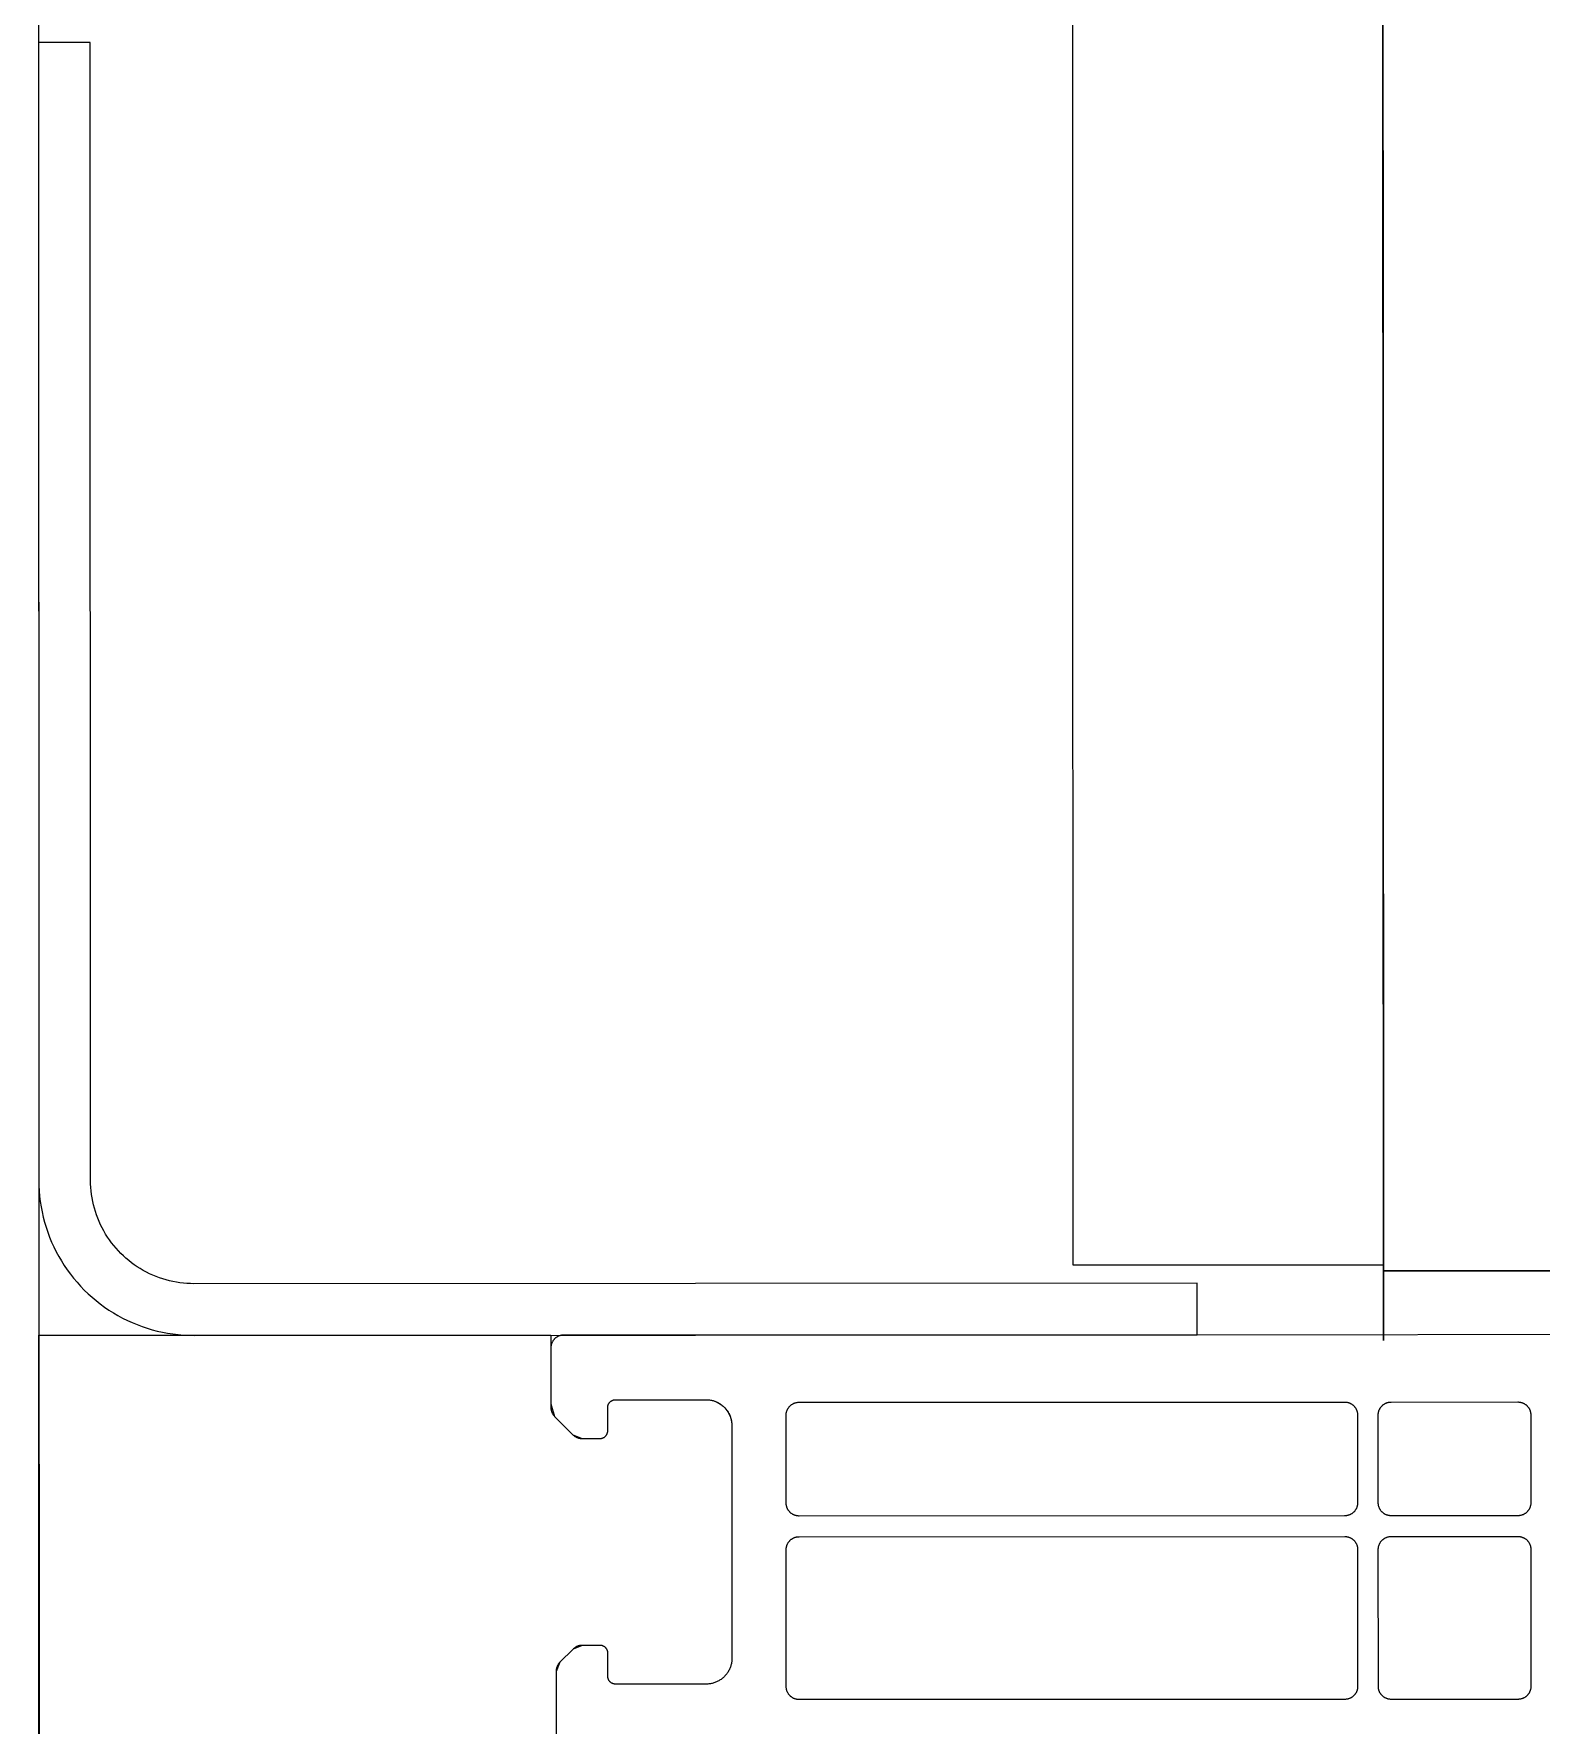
# Model space of a CAD drawing. Header units: metres. Extents: x 19 to 230, y -653 to -519.
# Drawn here: x 31.0587 to 31.117, y -529.9405 to -529.8751 of the extents above; entities that cross this region are included whole.
import ezdxf

# ---------------------------------------------------------------- set-up
doc = ezdxf.new("R2010")
doc.units = ezdxf.units.M
doc.header["$LTSCALE"] = 0.0125
for name, color, linetype, lineweight in [('03Aussenhaut', 30, 'Continuous', 30), ('05Fenster', 171, 'Continuous', 15), ('Fenster', 65, 'Continuous', 5), ('Fenster2', 161, 'Continuous', 5), ('Platten', 2, 'Continuous', 15), ('UProfil', 153, 'Continuous', 20)]:
    doc.layers.add(name, color=color, linetype=linetype, lineweight=lineweight)

# ---------------------------------------------------------------- blocks, each defined once
blk = doc.blocks.new('ElementFe seite')
at = {"layer": 'Fenster'}
for points in [[(0, 187.7), (0, 111.7)], [(-0.001, 105.707), (0.002, 105.912), (0.013, 106.117), (0.03, 106.321), (0.054, 106.524), (0.086, 106.727), (0.124, 106.928), (0.169, 107.128), (0.221, 107.326), (0.28, 107.522), (0.345, 107.717), (0.417, 107.908), (0.495, 108.098), (0.58, 108.284), (0.671, 108.468), (0.769, 108.648), (0.872, 108.825), (0.982, 108.998), (1.097, 109.168), (1.218, 109.333), (1.345, 109.494), (1.477, 109.651), (1.614, 109.803), (1.756, 109.95), (1.904, 110.093), (2.056, 110.23), (2.212, 110.362), (2.374, 110.488), (2.539, 110.609), (2.708, 110.725), (2.882, 110.834), (3.058, 110.937), (3.239, 111.035), (3.422, 111.126), (3.609, 111.211), (3.798, 111.289), (3.99, 111.361), (4.184, 111.426), (4.381, 111.485), (4.579, 111.537), (4.779, 111.582), (4.98, 111.62), (5.182, 111.651), (5.386, 111.676), (5.59, 111.693), (5.795, 111.704), (6, 111.707)], [(0, 111.7), (19.8, 111.7)], [(44.799, 111.701), (44.799, 109.701)], [(5.999, 109.707), (5.863, 109.705), (5.726, 109.698), (5.59, 109.686), (5.454, 109.67), (5.32, 109.649), (5.185, 109.624), (5.052, 109.594), (4.92, 109.559), (4.789, 109.52), (4.66, 109.476), (4.532, 109.428), (4.405, 109.376), (4.281, 109.32), (4.159, 109.259), (4.039, 109.194), (3.921, 109.125), (3.805, 109.052), (3.692, 108.975), (3.582, 108.895), (3.475, 108.81), (3.37, 108.722), (3.269, 108.631), (3.17, 108.536), (3.075, 108.438), (2.984, 108.336), (2.896, 108.232), (2.812, 108.124), (2.731, 108.014), (2.654, 107.901), (2.581, 107.786), (2.512, 107.668), (2.447, 107.548), (2.386, 107.425), (2.33, 107.301), (2.278, 107.175), (2.23, 107.047), (2.186, 106.917), (2.147, 106.786), (2.112, 106.654), (2.082, 106.521), (2.057, 106.387), (2.036, 106.252), (2.02, 106.116), (2.008, 105.98), (2.001, 105.844), (1.999, 105.707)], [(44.799, 109.701), (5.999, 109.707)], [(-0.001, 61.708), (-0.001, 105.707)], [(1.999, 105.707), (1.999, 61.708)], [(1.999, 61.708), (-0.001, 61.708)]]:
    blk.add_lwpolyline(points, dxfattribs=at)
at = {"layer": 'Fenster2', "flags": 128}
for points in [[(20, 124.707), (20, 127.693)], [(20, 124.707), (20, 127.693)], [(29.4, 125.8), (29.383, 125.8), (29.366, 125.799), (29.349, 125.797), (29.332, 125.795), (29.315, 125.793), (29.298, 125.79), (29.282, 125.786), (29.265, 125.781), (29.249, 125.777), (29.233, 125.771), (29.217, 125.765), (29.201, 125.759), (29.185, 125.752), (29.17, 125.744), (29.155, 125.736), (29.14, 125.727), (29.126, 125.718), (29.112, 125.708), (29.098, 125.698), (29.084, 125.688), (29.071, 125.677), (29.059, 125.665), (29.046, 125.654), (29.035, 125.641), (29.023, 125.629), (29.012, 125.616), (29.002, 125.602), (28.992, 125.588), (28.982, 125.574), (28.973, 125.56), (28.964, 125.545), (28.956, 125.53), (28.948, 125.515), (28.941, 125.499), (28.935, 125.483), (28.929, 125.467), (28.923, 125.451), (28.919, 125.435), (28.914, 125.418), (28.91, 125.402), (28.907, 125.385), (28.905, 125.368), (28.903, 125.351), (28.901, 125.334), (28.9, 125.317), (28.9, 125.3)], [(50.5, 125.8), (29.4, 125.8)], [(51, 125.3), (51, 125.317), (50.999, 125.334), (50.997, 125.351), (50.995, 125.368), (50.993, 125.385), (50.99, 125.402), (50.986, 125.418), (50.981, 125.435), (50.977, 125.451), (50.971, 125.467), (50.965, 125.483), (50.959, 125.499), (50.952, 125.515), (50.944, 125.53), (50.936, 125.545), (50.927, 125.56), (50.918, 125.574), (50.908, 125.588), (50.898, 125.602), (50.888, 125.616), (50.877, 125.629), (50.865, 125.641), (50.854, 125.654), (50.841, 125.665), (50.829, 125.677), (50.816, 125.688), (50.802, 125.698), (50.788, 125.708), (50.774, 125.718), (50.76, 125.727), (50.745, 125.736), (50.73, 125.744), (50.715, 125.752), (50.699, 125.759), (50.683, 125.765), (50.667, 125.771), (50.651, 125.777), (50.635, 125.781), (50.618, 125.786), (50.602, 125.79), (50.585, 125.793), (50.568, 125.795), (50.551, 125.797), (50.534, 125.799), (50.517, 125.8), (50.5, 125.8)], [(52.3, 125.8), (52.283, 125.8), (52.266, 125.799), (52.249, 125.797), (52.232, 125.795), (52.215, 125.793), (52.198, 125.79), (52.182, 125.786), (52.165, 125.781), (52.149, 125.777), (52.133, 125.771), (52.117, 125.765), (52.101, 125.759), (52.085, 125.752), (52.07, 125.744), (52.055, 125.736), (52.04, 125.727), (52.026, 125.718), (52.012, 125.708), (51.998, 125.698), (51.984, 125.688), (51.971, 125.677), (51.959, 125.665), (51.946, 125.654), (51.935, 125.641), (51.923, 125.629), (51.912, 125.616), (51.902, 125.602), (51.892, 125.588), (51.882, 125.574), (51.873, 125.56), (51.864, 125.545), (51.856, 125.53), (51.848, 125.515), (51.841, 125.499), (51.835, 125.483), (51.829, 125.467), (51.823, 125.451), (51.819, 125.435), (51.814, 125.418), (51.81, 125.402), (51.807, 125.385), (51.805, 125.368), (51.803, 125.351), (51.801, 125.334), (51.8, 125.317), (51.8, 125.3)], [(57.2, 125.8), (52.3, 125.8)], [(57.7, 125.3), (57.7, 125.317), (57.699, 125.334), (57.697, 125.351), (57.695, 125.368), (57.693, 125.385), (57.69, 125.402), (57.686, 125.418), (57.681, 125.435), (57.677, 125.451), (57.671, 125.467), (57.665, 125.483), (57.659, 125.499), (57.652, 125.515), (57.644, 125.53), (57.636, 125.545), (57.627, 125.56), (57.618, 125.574), (57.608, 125.588), (57.598, 125.602), (57.588, 125.616), (57.577, 125.629), (57.565, 125.641), (57.554, 125.654), (57.541, 125.665), (57.529, 125.677), (57.516, 125.688), (57.502, 125.698), (57.488, 125.708), (57.474, 125.718), (57.46, 125.727), (57.445, 125.736), (57.43, 125.744), (57.415, 125.752), (57.399, 125.759), (57.383, 125.765), (57.367, 125.771), (57.351, 125.777), (57.335, 125.781), (57.318, 125.786), (57.302, 125.79), (57.285, 125.793), (57.268, 125.795), (57.251, 125.797), (57.234, 125.799), (57.217, 125.8), (57.2, 125.8)], [(22.3, 125.2), (22.29, 125.2), (22.28, 125.199), (22.269, 125.198), (22.259, 125.197), (22.249, 125.196), (22.239, 125.194), (22.229, 125.191), (22.219, 125.189), (22.209, 125.186), (22.2, 125.183), (22.19, 125.179), (22.18, 125.175), (22.171, 125.171), (22.162, 125.166), (22.153, 125.161), (22.144, 125.156), (22.135, 125.151), (22.127, 125.145), (22.119, 125.139), (22.111, 125.133), (22.103, 125.126), (22.095, 125.119), (22.088, 125.112), (22.081, 125.105), (22.074, 125.097), (22.067, 125.089), (22.061, 125.081), (22.055, 125.073), (22.049, 125.065), (22.044, 125.056), (22.039, 125.047), (22.034, 125.038), (22.029, 125.029), (22.025, 125.02), (22.021, 125.01), (22.017, 125), (22.014, 124.991), (22.011, 124.981), (22.009, 124.971), (22.006, 124.961), (22.004, 124.951), (22.003, 124.941), (22.002, 124.931), (22.001, 124.92), (22, 124.91), (22, 124.9)], [(22.3, 125.2), (22.29, 125.2), (22.28, 125.199), (22.269, 125.198), (22.259, 125.197), (22.249, 125.196), (22.239, 125.194), (22.229, 125.191), (22.219, 125.189), (22.209, 125.186), (22.2, 125.183), (22.19, 125.179), (22.18, 125.175), (22.171, 125.171), (22.162, 125.166), (22.153, 125.161), (22.144, 125.156), (22.135, 125.151), (22.127, 125.145), (22.119, 125.139), (22.111, 125.133), (22.103, 125.126), (22.095, 125.119), (22.088, 125.112), (22.081, 125.105), (22.074, 125.097), (22.067, 125.089), (22.061, 125.081), (22.055, 125.073), (22.049, 125.065), (22.044, 125.056), (22.039, 125.047), (22.034, 125.038), (22.029, 125.029), (22.025, 125.02), (22.021, 125.01), (22.017, 125), (22.014, 124.991), (22.011, 124.981), (22.009, 124.971), (22.006, 124.961), (22.004, 124.951), (22.003, 124.941), (22.002, 124.931), (22.001, 124.92), (22, 124.91), (22, 124.9)], [(25.8, 125.2), (22.3, 125.2)], [(25.8, 125.2), (22.3, 125.2)], [(26.8, 124.2), (26.799, 124.234), (26.798, 124.268), (26.795, 124.302), (26.791, 124.336), (26.785, 124.37), (26.779, 124.403), (26.772, 124.437), (26.763, 124.47), (26.753, 124.503), (26.742, 124.535), (26.73, 124.567), (26.717, 124.598), (26.703, 124.629), (26.688, 124.66), (26.672, 124.69), (26.654, 124.72), (26.636, 124.748), (26.617, 124.777), (26.597, 124.804), (26.576, 124.831), (26.554, 124.857), (26.531, 124.883), (26.507, 124.907), (26.483, 124.931), (26.457, 124.954), (26.431, 124.976), (26.404, 124.997), (26.377, 125.017), (26.348, 125.036), (26.32, 125.054), (26.29, 125.072), (26.26, 125.088), (26.229, 125.103), (26.198, 125.117), (26.167, 125.13), (26.135, 125.142), (26.103, 125.153), (26.07, 125.163), (26.037, 125.172), (26.003, 125.179), (25.97, 125.185), (25.936, 125.191), (25.902, 125.195), (25.868, 125.198), (25.834, 125.199), (25.8, 125.2)], [(26.8, 124.2), (26.799, 124.234), (26.798, 124.268), (26.795, 124.302), (26.791, 124.336), (26.785, 124.37), (26.779, 124.403), (26.772, 124.437), (26.763, 124.47), (26.753, 124.503), (26.742, 124.535), (26.73, 124.567), (26.717, 124.598), (26.703, 124.629), (26.688, 124.66), (26.672, 124.69), (26.654, 124.72), (26.636, 124.748), (26.617, 124.777), (26.597, 124.804), (26.576, 124.831), (26.554, 124.857), (26.531, 124.883), (26.507, 124.907), (26.483, 124.931), (26.457, 124.954), (26.431, 124.976), (26.404, 124.997), (26.377, 125.017), (26.348, 125.036), (26.32, 125.054), (26.29, 125.072), (26.26, 125.088), (26.229, 125.103), (26.198, 125.117), (26.167, 125.13), (26.135, 125.142), (26.103, 125.153), (26.07, 125.163), (26.037, 125.172), (26.003, 125.179), (25.97, 125.185), (25.936, 125.191), (25.902, 125.195), (25.868, 125.198), (25.834, 125.199), (25.8, 125.2)], [(28.9, 125.3), (28.9, 120)], [(51, 120), (51, 125.3)], [(51.8, 125.3), (51.8, 120)], [(57.7, 120), (57.7, 125.3)], [(20.146, 124.354), (20, 124.707)], [(20.146, 124.354), (20.135, 124.366), (20.123, 124.379), (20.112, 124.392), (20.102, 124.405), (20.092, 124.419), (20.082, 124.433), (20.073, 124.447), (20.064, 124.462), (20.056, 124.477), (20.048, 124.492), (20.041, 124.508), (20.035, 124.524), (20.029, 124.54), (20.023, 124.556), (20.019, 124.572), (20.014, 124.589), (20.01, 124.605), (20.007, 124.622), (20.005, 124.639), (20.003, 124.656), (20.001, 124.673), (20, 124.69), (20, 124.707)], [(20.654, 123.846), (20.146, 124.354)], [(20.654, 123.846), (20.146, 124.354)], [(22, 124.9), (22, 124)], [(22, 124.9), (22, 124)], [(21.007, 123.7), (20.654, 123.846)], [(21.007, 123.7), (20.99, 123.7), (20.973, 123.701), (20.956, 123.703), (20.939, 123.705), (20.922, 123.707), (20.905, 123.71), (20.889, 123.714), (20.872, 123.719), (20.856, 123.723), (20.84, 123.729), (20.824, 123.735), (20.808, 123.741), (20.792, 123.748), (20.777, 123.756), (20.762, 123.764), (20.747, 123.773), (20.733, 123.782), (20.719, 123.792), (20.705, 123.802), (20.692, 123.812), (20.679, 123.823), (20.666, 123.835), (20.654, 123.846)], [(21.7, 123.7), (21.007, 123.7)], [(21.7, 123.7), (21.007, 123.7)], [(22, 124), (22, 123.99), (21.999, 123.98), (21.998, 123.969), (21.997, 123.959), (21.996, 123.949), (21.994, 123.939), (21.991, 123.929), (21.989, 123.919), (21.986, 123.909), (21.983, 123.9), (21.979, 123.89), (21.975, 123.88), (21.971, 123.871), (21.966, 123.862), (21.961, 123.853), (21.956, 123.844), (21.951, 123.835), (21.945, 123.827), (21.939, 123.819), (21.933, 123.811), (21.926, 123.803), (21.919, 123.795), (21.912, 123.788), (21.905, 123.781), (21.897, 123.774), (21.889, 123.767), (21.881, 123.761), (21.873, 123.755), (21.865, 123.749), (21.856, 123.744), (21.847, 123.739), (21.838, 123.734), (21.829, 123.729), (21.82, 123.725), (21.81, 123.721), (21.8, 123.717), (21.791, 123.714), (21.781, 123.711), (21.771, 123.709), (21.761, 123.706), (21.751, 123.704), (21.741, 123.703), (21.731, 123.702), (21.72, 123.701), (21.71, 123.7), (21.7, 123.7)], [(22, 124), (22, 123.99), (21.999, 123.98), (21.998, 123.969), (21.997, 123.959), (21.996, 123.949), (21.994, 123.939), (21.991, 123.929), (21.989, 123.919), (21.986, 123.909), (21.983, 123.9), (21.979, 123.89), (21.975, 123.88), (21.971, 123.871), (21.966, 123.862), (21.961, 123.853), (21.956, 123.844), (21.951, 123.835), (21.945, 123.827), (21.939, 123.819), (21.933, 123.811), (21.926, 123.803), (21.919, 123.795), (21.912, 123.788), (21.905, 123.781), (21.897, 123.774), (21.889, 123.767), (21.881, 123.761), (21.873, 123.755), (21.865, 123.749), (21.856, 123.744), (21.847, 123.739), (21.838, 123.734), (21.829, 123.729), (21.82, 123.725), (21.81, 123.721), (21.8, 123.717), (21.791, 123.714), (21.781, 123.711), (21.771, 123.709), (21.761, 123.706), (21.751, 123.704), (21.741, 123.703), (21.731, 123.702), (21.72, 123.701), (21.71, 123.7), (21.7, 123.7)], [(26.8, 115.2), (26.8, 124.2)], [(26.8, 115.2), (26.8, 124.2)], [(28.9, 120), (28.9, 119.983), (28.901, 119.966), (28.903, 119.949), (28.905, 119.932), (28.907, 119.915), (28.91, 119.898), (28.914, 119.882), (28.919, 119.865), (28.923, 119.849), (28.929, 119.833), (28.935, 119.817), (28.941, 119.801), (28.948, 119.785), (28.956, 119.77), (28.964, 119.755), (28.973, 119.74), (28.982, 119.726), (28.992, 119.712), (29.002, 119.698), (29.012, 119.684), (29.023, 119.671), (29.035, 119.659), (29.046, 119.646), (29.059, 119.635), (29.071, 119.623), (29.084, 119.612), (29.098, 119.602), (29.112, 119.592), (29.126, 119.582), (29.14, 119.573), (29.155, 119.564), (29.17, 119.556), (29.185, 119.548), (29.201, 119.541), (29.217, 119.535), (29.233, 119.529), (29.249, 119.523), (29.265, 119.519), (29.282, 119.514), (29.298, 119.51), (29.315, 119.507), (29.332, 119.505), (29.349, 119.503), (29.366, 119.501), (29.383, 119.5), (29.4, 119.5)], [(50.5, 119.5), (50.517, 119.5), (50.534, 119.501), (50.551, 119.503), (50.568, 119.505), (50.585, 119.507), (50.602, 119.51), (50.618, 119.514), (50.635, 119.519), (50.651, 119.523), (50.667, 119.529), (50.683, 119.535), (50.699, 119.541), (50.715, 119.548), (50.73, 119.556), (50.745, 119.564), (50.76, 119.573), (50.774, 119.582), (50.788, 119.592), (50.802, 119.602), (50.816, 119.612), (50.829, 119.623), (50.841, 119.635), (50.854, 119.646), (50.865, 119.659), (50.877, 119.671), (50.888, 119.684), (50.898, 119.698), (50.908, 119.712), (50.918, 119.726), (50.927, 119.74), (50.936, 119.755), (50.944, 119.77), (50.952, 119.785), (50.959, 119.801), (50.965, 119.817), (50.971, 119.833), (50.977, 119.849), (50.981, 119.865), (50.986, 119.882), (50.99, 119.898), (50.993, 119.915), (50.995, 119.932), (50.997, 119.949), (50.999, 119.966), (51, 119.983), (51, 120)], [(51.8, 120), (51.8, 119.983), (51.801, 119.966), (51.803, 119.949), (51.805, 119.932), (51.807, 119.915), (51.81, 119.898), (51.814, 119.882), (51.819, 119.865), (51.823, 119.849), (51.829, 119.833), (51.835, 119.817), (51.841, 119.801), (51.848, 119.785), (51.856, 119.77), (51.864, 119.755), (51.873, 119.74), (51.882, 119.726), (51.892, 119.712), (51.902, 119.698), (51.912, 119.684), (51.923, 119.671), (51.935, 119.659), (51.946, 119.646), (51.959, 119.635), (51.971, 119.623), (51.984, 119.612), (51.998, 119.602), (52.012, 119.592), (52.026, 119.582), (52.04, 119.573), (52.055, 119.564), (52.07, 119.556), (52.085, 119.548), (52.101, 119.541), (52.117, 119.535), (52.133, 119.529), (52.149, 119.523), (52.165, 119.519), (52.182, 119.514), (52.198, 119.51), (52.215, 119.507), (52.232, 119.505), (52.249, 119.503), (52.266, 119.501), (52.283, 119.5), (52.3, 119.5)], [(57.2, 119.5), (57.217, 119.5), (57.234, 119.501), (57.251, 119.503), (57.268, 119.505), (57.285, 119.507), (57.302, 119.51), (57.318, 119.514), (57.335, 119.519), (57.351, 119.523), (57.367, 119.529), (57.383, 119.535), (57.399, 119.541), (57.415, 119.548), (57.43, 119.556), (57.445, 119.564), (57.46, 119.573), (57.474, 119.582), (57.488, 119.592), (57.502, 119.602), (57.516, 119.612), (57.529, 119.623), (57.541, 119.635), (57.554, 119.646), (57.565, 119.659), (57.577, 119.671), (57.588, 119.684), (57.598, 119.698), (57.608, 119.712), (57.618, 119.726), (57.627, 119.74), (57.636, 119.755), (57.644, 119.77), (57.652, 119.785), (57.659, 119.801), (57.665, 119.817), (57.671, 119.833), (57.677, 119.849), (57.681, 119.865), (57.686, 119.882), (57.69, 119.898), (57.693, 119.915), (57.695, 119.932), (57.697, 119.949), (57.699, 119.966), (57.7, 119.983), (57.7, 120)], [(29.4, 119.5), (50.5, 119.5)], [(52.3, 119.5), (57.2, 119.5)], [(29.4, 118.7), (29.383, 118.7), (29.366, 118.699), (29.349, 118.697), (29.332, 118.695), (29.315, 118.693), (29.298, 118.69), (29.282, 118.686), (29.265, 118.681), (29.249, 118.677), (29.233, 118.671), (29.217, 118.665), (29.201, 118.659), (29.185, 118.652), (29.17, 118.644), (29.155, 118.636), (29.14, 118.627), (29.126, 118.618), (29.112, 118.608), (29.098, 118.598), (29.084, 118.588), (29.071, 118.577), (29.059, 118.565), (29.046, 118.554), (29.035, 118.541), (29.023, 118.529), (29.012, 118.516), (29.002, 118.502), (28.992, 118.488), (28.982, 118.474), (28.973, 118.46), (28.964, 118.445), (28.956, 118.43), (28.948, 118.415), (28.941, 118.399), (28.935, 118.383), (28.929, 118.367), (28.923, 118.351), (28.919, 118.335), (28.914, 118.318), (28.91, 118.302), (28.907, 118.285), (28.905, 118.268), (28.903, 118.251), (28.901, 118.234), (28.9, 118.217), (28.9, 118.2)], [(50.5, 118.7), (29.4, 118.7)], [(51, 118.2), (51, 118.217), (50.999, 118.234), (50.997, 118.251), (50.995, 118.268), (50.993, 118.285), (50.99, 118.302), (50.986, 118.318), (50.981, 118.335), (50.977, 118.351), (50.971, 118.367), (50.965, 118.383), (50.959, 118.399), (50.952, 118.415), (50.944, 118.43), (50.936, 118.445), (50.927, 118.46), (50.918, 118.474), (50.908, 118.488), (50.898, 118.502), (50.888, 118.516), (50.877, 118.529), (50.865, 118.541), (50.854, 118.554), (50.841, 118.565), (50.829, 118.577), (50.816, 118.588), (50.802, 118.598), (50.788, 118.608), (50.774, 118.618), (50.76, 118.627), (50.745, 118.636), (50.73, 118.644), (50.715, 118.652), (50.699, 118.659), (50.683, 118.665), (50.667, 118.671), (50.651, 118.677), (50.635, 118.681), (50.618, 118.686), (50.602, 118.69), (50.585, 118.693), (50.568, 118.695), (50.551, 118.697), (50.534, 118.699), (50.517, 118.7), (50.5, 118.7)], [(52.3, 118.7), (52.283, 118.7), (52.266, 118.699), (52.249, 118.697), (52.232, 118.695), (52.215, 118.693), (52.198, 118.69), (52.182, 118.686), (52.165, 118.681), (52.149, 118.677), (52.133, 118.671), (52.117, 118.665), (52.101, 118.659), (52.085, 118.652), (52.07, 118.644), (52.055, 118.636), (52.04, 118.627), (52.026, 118.618), (52.012, 118.608), (51.998, 118.598), (51.984, 118.588), (51.971, 118.577), (51.959, 118.565), (51.946, 118.554), (51.935, 118.541), (51.923, 118.529), (51.912, 118.516), (51.902, 118.502), (51.892, 118.488), (51.882, 118.474), (51.873, 118.46), (51.864, 118.445), (51.856, 118.43), (51.848, 118.415), (51.841, 118.399), (51.835, 118.383), (51.829, 118.367), (51.823, 118.351), (51.819, 118.335), (51.814, 118.318), (51.81, 118.302), (51.807, 118.285), (51.805, 118.268), (51.803, 118.251), (51.801, 118.234), (51.8, 118.217), (51.8, 118.2)], [(57.2, 118.7), (52.3, 118.7)], [(57.7, 118.2), (57.7, 118.217), (57.699, 118.234), (57.697, 118.251), (57.695, 118.268), (57.693, 118.285), (57.69, 118.302), (57.686, 118.318), (57.681, 118.335), (57.677, 118.351), (57.671, 118.367), (57.665, 118.383), (57.659, 118.399), (57.652, 118.415), (57.644, 118.43), (57.636, 118.445), (57.627, 118.46), (57.618, 118.474), (57.608, 118.488), (57.598, 118.502), (57.588, 118.516), (57.577, 118.529), (57.565, 118.541), (57.554, 118.554), (57.541, 118.565), (57.529, 118.577), (57.516, 118.588), (57.502, 118.598), (57.488, 118.608), (57.474, 118.618), (57.46, 118.627), (57.445, 118.636), (57.43, 118.644), (57.415, 118.652), (57.399, 118.659), (57.383, 118.665), (57.367, 118.671), (57.351, 118.677), (57.335, 118.681), (57.318, 118.686), (57.302, 118.69), (57.285, 118.693), (57.268, 118.695), (57.251, 118.697), (57.234, 118.699), (57.217, 118.7), (57.2, 118.7)], [(28.9, 118.2), (28.9, 114.8)], [(51, 114.8), (51, 118.2)], [(51.8, 118.2), (51.8, 114.8)], [(57.7, 114.8), (57.7, 118.2)], [(19.946, 114.846), (20.654, 115.554)], [(19.946, 114.846), (20.654, 115.554)], [(20.654, 115.554), (21.007, 115.7)], [(20.654, 115.554), (20.666, 115.565), (20.679, 115.577), (20.692, 115.588), (20.705, 115.598), (20.719, 115.608), (20.733, 115.618), (20.747, 115.627), (20.762, 115.636), (20.777, 115.644), (20.792, 115.652), (20.808, 115.659), (20.824, 115.665), (20.84, 115.671), (20.856, 115.677), (20.872, 115.681), (20.889, 115.686), (20.905, 115.69), (20.922, 115.693), (20.939, 115.695), (20.956, 115.697), (20.973, 115.699), (20.99, 115.7), (21.007, 115.7)], [(21.007, 115.7), (21.7, 115.7)], [(21.007, 115.7), (21.7, 115.7)], [(21.7, 115.7), (21.71, 115.7), (21.72, 115.699), (21.731, 115.698), (21.741, 115.697), (21.751, 115.696), (21.761, 115.694), (21.771, 115.691), (21.781, 115.689), (21.791, 115.686), (21.8, 115.683), (21.81, 115.679), (21.82, 115.675), (21.829, 115.671), (21.838, 115.666), (21.847, 115.661), (21.856, 115.656), (21.865, 115.651), (21.873, 115.645), (21.881, 115.639), (21.889, 115.633), (21.897, 115.626), (21.905, 115.619), (21.912, 115.612), (21.919, 115.605), (21.926, 115.597), (21.933, 115.589), (21.939, 115.581), (21.945, 115.573), (21.951, 115.565), (21.956, 115.556), (21.961, 115.547), (21.966, 115.538), (21.971, 115.529), (21.975, 115.52), (21.979, 115.51), (21.983, 115.5), (21.986, 115.491), (21.989, 115.481), (21.991, 115.471), (21.994, 115.461), (21.996, 115.451), (21.997, 115.441), (21.998, 115.431), (21.999, 115.42), (22, 115.41), (22, 115.4)], [(21.7, 115.7), (21.71, 115.7), (21.72, 115.699), (21.731, 115.698), (21.741, 115.697), (21.751, 115.696), (21.761, 115.694), (21.771, 115.691), (21.781, 115.689), (21.791, 115.686), (21.8, 115.683), (21.81, 115.679), (21.82, 115.675), (21.829, 115.671), (21.838, 115.666), (21.847, 115.661), (21.856, 115.656), (21.865, 115.651), (21.873, 115.645), (21.881, 115.639), (21.889, 115.633), (21.897, 115.626), (21.905, 115.619), (21.912, 115.612), (21.919, 115.605), (21.926, 115.597), (21.933, 115.589), (21.939, 115.581), (21.945, 115.573), (21.951, 115.565), (21.956, 115.556), (21.961, 115.547), (21.966, 115.538), (21.971, 115.529), (21.975, 115.52), (21.979, 115.51), (21.983, 115.5), (21.986, 115.491), (21.989, 115.481), (21.991, 115.471), (21.994, 115.461), (21.996, 115.451), (21.997, 115.441), (21.998, 115.431), (21.999, 115.42), (22, 115.41), (22, 115.4)], [(22, 115.4), (22, 114.5)], [(22, 115.4), (22, 114.5)], [(25.8, 114.2), (25.834, 114.201), (25.868, 114.202), (25.902, 114.205), (25.936, 114.209), (25.97, 114.214), (26.004, 114.221), (26.037, 114.228), (26.07, 114.237), (26.103, 114.247), (26.135, 114.257), (26.167, 114.269), (26.199, 114.282), (26.23, 114.297), (26.26, 114.312), (26.29, 114.328), (26.32, 114.345), (26.349, 114.363), (26.377, 114.383), (26.405, 114.403), (26.431, 114.424), (26.458, 114.446), (26.483, 114.469), (26.507, 114.493), (26.531, 114.517), (26.554, 114.542), (26.576, 114.569), (26.597, 114.595), (26.617, 114.623), (26.637, 114.651), (26.655, 114.68), (26.672, 114.71), (26.688, 114.74), (26.703, 114.77), (26.718, 114.801), (26.731, 114.833), (26.743, 114.865), (26.753, 114.897), (26.763, 114.93), (26.772, 114.963), (26.779, 114.996), (26.786, 115.03), (26.791, 115.064), (26.795, 115.098), (26.798, 115.132), (26.799, 115.166), (26.8, 115.2)], [(26.783, 115.015), (26.8, 115.2)], [(19.8, 114.363), (19.946, 114.846)], [(19.8, 114.493), (19.8, 114.51), (19.801, 114.527), (19.803, 114.544), (19.805, 114.561), (19.807, 114.578), (19.81, 114.595), (19.814, 114.611), (19.819, 114.628), (19.823, 114.644), (19.829, 114.66), (19.835, 114.676), (19.841, 114.692), (19.848, 114.708), (19.856, 114.723), (19.864, 114.738), (19.873, 114.753), (19.882, 114.767), (19.892, 114.781), (19.902, 114.795), (19.912, 114.808), (19.923, 114.821), (19.935, 114.834), (19.946, 114.846)], [(19.8, 112.2), (19.8, 114.493)], [(22, 114.5), (22, 114.49), (22.001, 114.48), (22.002, 114.469), (22.003, 114.459), (22.004, 114.449), (22.006, 114.439), (22.009, 114.429), (22.011, 114.419), (22.014, 114.409), (22.017, 114.4), (22.021, 114.39), (22.025, 114.38), (22.029, 114.371), (22.034, 114.362), (22.039, 114.353), (22.044, 114.344), (22.049, 114.335), (22.055, 114.327), (22.061, 114.319), (22.067, 114.311), (22.074, 114.303), (22.081, 114.295), (22.088, 114.288), (22.095, 114.281), (22.103, 114.274), (22.111, 114.267), (22.119, 114.261), (22.127, 114.255), (22.135, 114.249), (22.144, 114.244), (22.153, 114.239), (22.162, 114.234), (22.171, 114.229), (22.18, 114.225), (22.19, 114.221), (22.2, 114.217), (22.209, 114.214), (22.219, 114.211), (22.229, 114.209), (22.239, 114.206), (22.249, 114.204), (22.259, 114.203), (22.269, 114.202), (22.28, 114.201), (22.29, 114.2), (22.3, 114.2)], [(22, 114.5), (22, 114.49), (22.001, 114.48), (22.002, 114.469), (22.003, 114.459), (22.004, 114.449), (22.006, 114.439), (22.009, 114.429), (22.011, 114.419), (22.014, 114.409), (22.017, 114.4), (22.021, 114.39), (22.025, 114.38), (22.029, 114.371), (22.034, 114.362), (22.039, 114.353), (22.044, 114.344), (22.049, 114.335), (22.055, 114.327), (22.061, 114.319), (22.067, 114.311), (22.074, 114.303), (22.081, 114.295), (22.088, 114.288), (22.095, 114.281), (22.103, 114.274), (22.111, 114.267), (22.119, 114.261), (22.127, 114.255), (22.135, 114.249), (22.144, 114.244), (22.153, 114.239), (22.162, 114.234), (22.171, 114.229), (22.18, 114.225), (22.19, 114.221), (22.2, 114.217), (22.209, 114.214), (22.219, 114.211), (22.229, 114.209), (22.239, 114.206), (22.249, 114.204), (22.259, 114.203), (22.269, 114.202), (22.28, 114.201), (22.29, 114.2), (22.3, 114.2)], [(26.396, 114.397), (26.535, 114.521)], [(26.535, 114.521), (26.648, 114.669)], [(26.648, 114.669), (26.731, 114.836)], [(26.731, 114.836), (26.783, 115.015)], [(28.9, 114.8), (28.9, 114.783), (28.901, 114.766), (28.903, 114.749), (28.905, 114.732), (28.907, 114.715), (28.91, 114.698), (28.914, 114.682), (28.919, 114.665), (28.923, 114.649), (28.929, 114.633), (28.935, 114.617), (28.941, 114.601), (28.948, 114.585), (28.956, 114.57), (28.964, 114.555), (28.973, 114.54), (28.982, 114.526), (28.992, 114.512), (29.002, 114.498), (29.012, 114.484), (29.023, 114.471), (29.035, 114.459), (29.046, 114.446), (29.059, 114.435), (29.071, 114.423), (29.084, 114.412), (29.098, 114.402), (29.112, 114.392), (29.126, 114.382), (29.14, 114.373), (29.155, 114.364), (29.17, 114.356), (29.185, 114.348), (29.201, 114.341), (29.217, 114.335), (29.233, 114.329), (29.249, 114.323), (29.265, 114.319), (29.282, 114.314), (29.298, 114.31), (29.315, 114.307), (29.332, 114.305), (29.349, 114.303), (29.366, 114.301), (29.383, 114.3), (29.4, 114.3)], [(50.5, 114.3), (50.517, 114.3), (50.534, 114.301), (50.551, 114.303), (50.568, 114.305), (50.585, 114.307), (50.602, 114.31), (50.618, 114.314), (50.635, 114.319), (50.651, 114.323), (50.667, 114.329), (50.683, 114.335), (50.699, 114.341), (50.715, 114.348), (50.73, 114.356), (50.745, 114.364), (50.76, 114.373), (50.774, 114.382), (50.788, 114.392), (50.802, 114.402), (50.816, 114.412), (50.829, 114.423), (50.841, 114.435), (50.854, 114.446), (50.865, 114.459), (50.877, 114.471), (50.888, 114.484), (50.898, 114.498), (50.908, 114.512), (50.918, 114.526), (50.927, 114.54), (50.936, 114.555), (50.944, 114.57), (50.952, 114.585), (50.959, 114.601), (50.965, 114.617), (50.971, 114.633), (50.977, 114.649), (50.981, 114.665), (50.986, 114.682), (50.99, 114.698), (50.993, 114.715), (50.995, 114.732), (50.997, 114.749), (50.999, 114.766), (51, 114.783), (51, 114.8)], [(51.8, 114.8), (51.8, 114.783), (51.801, 114.766), (51.803, 114.749), (51.805, 114.732), (51.807, 114.715), (51.81, 114.698), (51.814, 114.682), (51.819, 114.665), (51.823, 114.649), (51.829, 114.633), (51.835, 114.617), (51.841, 114.601), (51.848, 114.585), (51.856, 114.57), (51.864, 114.555), (51.873, 114.54), (51.882, 114.526), (51.892, 114.512), (51.902, 114.498), (51.912, 114.484), (51.923, 114.471), (51.935, 114.459), (51.946, 114.446), (51.959, 114.435), (51.971, 114.423), (51.984, 114.412), (51.998, 114.402), (52.012, 114.392), (52.026, 114.382), (52.04, 114.373), (52.055, 114.364), (52.07, 114.356), (52.085, 114.348), (52.101, 114.341), (52.117, 114.335), (52.133, 114.329), (52.149, 114.323), (52.165, 114.319), (52.182, 114.314), (52.198, 114.31), (52.215, 114.307), (52.232, 114.305), (52.249, 114.303), (52.266, 114.301), (52.283, 114.3), (52.3, 114.3)], [(57.2, 114.3), (57.217, 114.3), (57.234, 114.301), (57.251, 114.303), (57.268, 114.305), (57.285, 114.307), (57.302, 114.31), (57.318, 114.314), (57.335, 114.319), (57.351, 114.323), (57.367, 114.329), (57.383, 114.335), (57.399, 114.341), (57.415, 114.348), (57.43, 114.356), (57.445, 114.364), (57.46, 114.373), (57.474, 114.382), (57.488, 114.392), (57.502, 114.402), (57.516, 114.412), (57.529, 114.423), (57.541, 114.435), (57.554, 114.446), (57.565, 114.459), (57.577, 114.471), (57.588, 114.484), (57.598, 114.498), (57.608, 114.512), (57.618, 114.526), (57.627, 114.54), (57.636, 114.555), (57.644, 114.57), (57.652, 114.585), (57.659, 114.601), (57.665, 114.617), (57.671, 114.633), (57.677, 114.649), (57.681, 114.665), (57.686, 114.682), (57.69, 114.698), (57.693, 114.715), (57.695, 114.732), (57.697, 114.749), (57.699, 114.766), (57.7, 114.783), (57.7, 114.8)], [(19.8, 111.7), (19.8, 114.363)], [(22.3, 114.2), (25.8, 114.2)], [(22.3, 114.2), (25.8, 114.2)], [(25.8, 114.2), (25.835, 114.201), (25.869, 114.202), (25.904, 114.205), (25.938, 114.21), (25.973, 114.215), (26.007, 114.222), (26.04, 114.229), (26.074, 114.238), (26.107, 114.248), (26.14, 114.26), (26.172, 114.272), (26.204, 114.285), (26.236, 114.3)], [(26.236, 114.3), (26.396, 114.397)], [(29.4, 114.3), (50.5, 114.3)], [(52.3, 114.3), (57.2, 114.3)], [(20.3, 111.7), (20.283, 111.7), (20.266, 111.701), (20.249, 111.703), (20.232, 111.705), (20.215, 111.707), (20.198, 111.71), (20.182, 111.714), (20.165, 111.719), (20.149, 111.723), (20.133, 111.729), (20.117, 111.735), (20.101, 111.741), (20.085, 111.748), (20.07, 111.756), (20.055, 111.764), (20.04, 111.773), (20.026, 111.782), (20.012, 111.792), (19.998, 111.802), (19.984, 111.812), (19.971, 111.823), (19.959, 111.835), (19.946, 111.846), (19.935, 111.859), (19.923, 111.871), (19.912, 111.884), (19.902, 111.898), (19.892, 111.912), (19.882, 111.926), (19.873, 111.94), (19.864, 111.955), (19.856, 111.97), (19.848, 111.985), (19.841, 112.001), (19.835, 112.017), (19.829, 112.033), (19.823, 112.049), (19.819, 112.065), (19.814, 112.082), (19.81, 112.098), (19.807, 112.115), (19.805, 112.132), (19.803, 112.149), (19.801, 112.166), (19.8, 112.183), (19.8, 112.2)], [(6, 111.707), (44.799, 111.701)], [(86.355, 111.7), (20.3, 111.7)]]:
    blk.add_lwpolyline(points, dxfattribs=at)
at = {"layer": 'Platten', "linetype": 'Continuous', "lineweight": 13}
blk.add_lwpolyline([(40, 109.006), (40, -6), (52, -6), (52, 109.006)], close=True, dxfattribs=at)
at = {"layer": 'UProfil'}
blk.add_lwpolyline([(-80.042, 200), (-80.042, 196.968), (-3.042, 196.968), (-3.042, 3.034), (-80.042, 3.034), (-80.042, 0), (0, 0), (0, 200)], close=True, dxfattribs=at)

msp = doc.modelspace()

# ---------------------------------------------------------------- linework, layer by layer
at = {"layer": '03Aussenhaut', "linetype": 'Continuous'}
for p, q in [((31.110852, -529.92562), (31.110806, -529.793933)), ((31.110851, -529.922926), (31.120851, -529.922922))]:
    msp.add_line(p, q, dxfattribs=at)

# ---------------------------------------------------------------- block references
at = {"layer": '05Fenster', "xscale": -0.001, "yscale": 0.0009999999999999998, "zscale": 0.001, "rotation": 180.0199990807646}
msp.add_blockref('ElementFe seite', (31.058813, -529.813717), dxfattribs=at)

doc.saveas('drawing.dxf')
